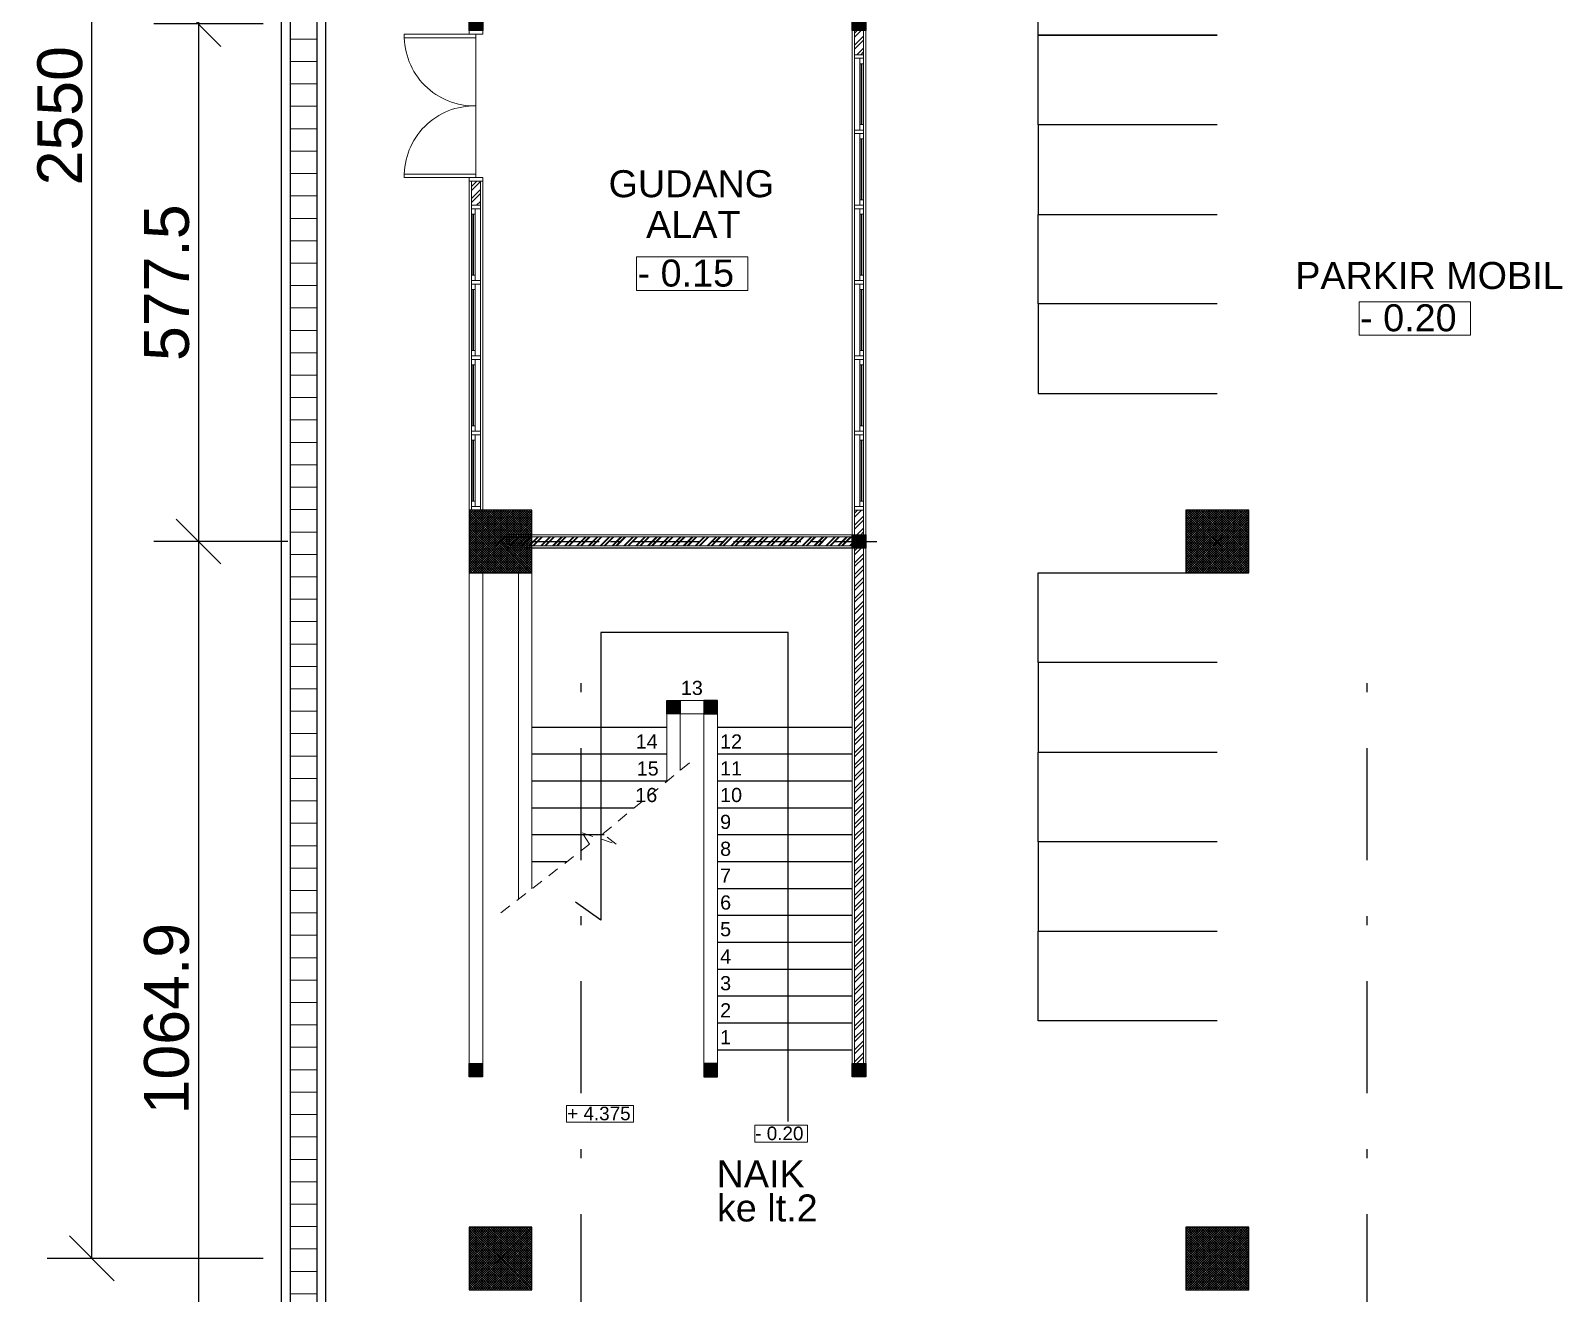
# Model space of a CAD drawing. Header units: inches. Extents: x 249 to 1192, y -18 to 440.
# Drawn here: x 760.11 to 777.2, y 248.78 to 262.87 of the extents above; entities that cross this region are included whole.
import ezdxf

# ---------------------------------------------------------------- set-up
doc = ezdxf.new("R2010")
doc.units = ezdxf.units.IN
doc.header["$MEASUREMENT"] = 0
for name, pattern in [('CENTER2', [1.125, 0.75, -0.125, 0.125, -0.125]), ('DASHDOT', [1, 0.5, -0.25, 0, -0.25]), ('HIDDEN2', [0.1875, 0.125, -0.0625])]:
    doc.linetypes.add(name, pattern=pattern)
for name, color, linetype, lineweight in [('ARSIR BETON', 8, 'Continuous', 0), ('DIMENSI', 85, 'Continuous', 20), ('DINDING', 6, 'Continuous', 0), ('DINDING2', 137, 'Continuous', 20), ('KACA', 141, 'Continuous', 30), ('KUSEN', 16, 'Continuous', 15), ('TEXT (KET. RUANG)', 7, 'Continuous', 5), ('TEXT (KETERANGAN)', 7, 'Continuous', 25)]:
    doc.layers.add(name, color=color, linetype=linetype, lineweight=lineweight)
for name, color, linetype in [('ARSIR DINDING', 64, 'Continuous'), ('AS', 15, 'CENTER2'), ('KENDARAAN', 9, 'Continuous'), ('KOLOM', 5, 'Continuous'), ('SALURAN', 117, 'Continuous')]:
    doc.layers.add(name, color=color, linetype=linetype)
doc.styles.get("Standard").update_dxf_attribs({"font": 'arial.ttf'})
doc.dimstyles.new('UK. GDG PERTEMUAN', dxfattribs={"dimtxt": 0.5, "dimasz": 0.5, "dimexe": 0.5, "dimexo": 0.05, "dimgap": 0.1, "dimtad": 2, "dimdec": 0, "dimlfac": 100, "dimzin": 0, "dimdsep": 46, "dimtxsty": 'Standard', "dimblk": 'OBLIQUE', "dimcen": 0.09, "dimclrd": 8, "dimclre": 256, "dimclrt": 256, "dimadec": 0, "dimazin": 0, "dimtfac": 1, "dimtdec": 0, "dimtofl": 0, "dimtmove": 0, "dimatfit": 3, "dimldrblk": 'OBLIQUE', "dimfxl": 0, "dimtolj": 1, "dimtzin": 0, "dimarcsym": 0})

# ---------------------------------------------------------------- blocks, each defined once
blk = doc.blocks.new('K1')
at = {"layer": 'ARSIR BETON'}
h = blk.add_hatch(dxfattribs=at)
h.set_pattern_fill('ANSI37', color=256, scale=0.15, style=0)
h.set_pattern_definition([(45, (258.37489, 277.120751), (-0.01325825, 0.01325825), []), (135, (258.37489, 277.120751), (-0.01325825, -0.01325825), [])])
h.paths.add_polyline_path([(259.125, 277.171), (259.125, 277.871), (258.425, 277.871), (258.425, 277.171)])
at = {"layer": 'KOLOM'}
blk.add_lwpolyline([(258.425, 277.171), (259.125, 277.171), (259.125, 277.871), (258.425, 277.871)], close=True, dxfattribs=at)
for points in [[(258.725, 277.571), (258.825, 277.471)], [(258.725, 277.471), (258.825, 277.571)]]:
    blk.add_lwpolyline(points, dxfattribs=at)
blk = doc.blocks.new('K2')
at = {"layer": 'ARSIR BETON'}
h = blk.add_hatch(dxfattribs=at)
h.set_pattern_fill('ANSI37', color=256, scale=0.1, style=0)
h.set_pattern_definition([(45, (-38.743626, 268.082874), (-0.0088388, 0.0088388), []), (135, (-38.743626, 268.082874), (-0.0088388, -0.0088388), [])])
h.paths.add_polyline_path([(-38.594, 268.233), (-38.744, 268.233), (-38.744, 268.083), (-38.594, 268.083)])
at = {"layer": 'KOLOM'}
blk.add_lwpolyline([(-38.744, 268.083), (-38.594, 268.083), (-38.594, 268.233), (-38.744, 268.233)], close=True, dxfattribs=at)
blk = doc.blocks.new('P1')
for points in [[(-56.664, 234.186), (-56.664, 234.986), (-56.624, 234.986), (-56.624, 234.186), (-56.664, 234.186)], [(-55.064, 234.186), (-55.064, 234.986), (-55.104, 234.986), (-55.104, 234.186), (-55.064, 234.186)], [(-56.664, 234.186), (-55.864, 234.186)], [(-55.064, 234.186), (-55.864, 234.186)]]:
    blk.add_lwpolyline(points)
for points in [[(-56.704, 234.111), (-56.664, 234.111), (-56.664, 234.261), (-56.704, 234.261)], [(-55.024, 234.111), (-55.064, 234.111), (-55.064, 234.261), (-55.024, 234.261)]]:
    blk.add_lwpolyline(points, close=True)
for centre, start, end in [((-56.644, 234.206), 358.5312, 91.4688), ((-55.084, 234.206), 88.5312, 181.4688)]:
    blk.add_arc(centre, 0.78, start, end)
blk = doc.blocks.new('+4375')
at = {"layer": 'TEXT (KET. RUANG)', "color": 1}
blk.add_lwpolyline([(875.846, 246.832), (877.335, 246.832), (877.335, 246.459), (875.846, 246.459)], close=True, dxfattribs=at)
at = {"layer": 'TEXT (KET. RUANG)'}
blk.add_text('+ 4.375', height=0.3015, dxfattribs=at).set_placement((875.858, 246.502))
blk = doc.blocks.new('TANGGA LT1')
at = {"layer": 'ARSIR DINDING'}
h = blk.add_hatch(dxfattribs=at)
h.set_pattern_fill('ANSI32', color=256, scale=0.25, style=0)
h.set_pattern_definition([(45, (512.0954, 154.5595), (-0.0662913, 0.0662913), []), (45, (512.1396, 154.5595), (-0.0662913, 0.0662913), [])])
h.paths.add_polyline_path([(516.096, 161.134), (516.096, 161.034), (512.521, 161.034), (512.521, 161.134)])
h = blk.add_hatch(dxfattribs=at)
h.set_pattern_fill('ANSI32', color=256, scale=0.25, style=0)
h.set_pattern_definition([(45, (516.120875, 155.55878), (-0.0662913, 0.0662913), []), (45, (516.16507, 155.55878), (-0.0662913, 0.0662913), [])])
h.paths.add_polyline_path([(516.121, 155.259), (516.221, 155.259), (516.221, 161.159), (516.121, 161.159)])
for points in [[(515.379, 154.611), (515.379, 160.069), (513.289, 160.069), (513.289, 157.489)], [(514.025, 159.009), (512.521, 159.009)], [(516.096, 159.009), (514.591, 159.009)], [(514.025, 158.709), (512.521, 158.709)], [(516.096, 158.709), (514.591, 158.709)], [(514.025, 158.409), (512.521, 158.409)], [(516.096, 158.409), (514.591, 158.409)], [(513.662, 158.109), (512.521, 158.109)], [(516.096, 158.109), (514.591, 158.109)], [(513.327, 157.809), (512.521, 157.809)], [(516.096, 157.809), (514.591, 157.809)], [(512.908, 157.509), (512.521, 157.509)], [(513.289, 157.489), (513.289, 156.859), (513.007, 157.059)], [(516.096, 157.509), (514.591, 157.509)], [(516.096, 157.209), (514.591, 157.209)], [(516.096, 156.909), (514.591, 156.909)], [(516.096, 156.609), (514.591, 156.609)], [(516.096, 156.309), (514.591, 156.309)], [(516.096, 156.009), (514.591, 156.009)], [(516.096, 155.709), (514.591, 155.709)], [(516.096, 155.409), (514.591, 155.409)]]:
    blk.add_lwpolyline(points)
at = {"layer": 'DINDING'}
for points in [[(516.171, 161.009), (512.521, 161.009), (512.521, 161.159), (516.246, 161.159)], [(516.096, 161.159), (516.096, 155.259)], [(516.246, 155.259), (516.246, 161.159)], [(512.521, 157.209), (512.521, 160.734), (512.371, 160.734), (512.371, 157.093)], [(514.025, 158.407), (514.025, 159.159), (514.175, 159.159), (514.175, 158.53)]]:
    blk.add_lwpolyline(points, dxfattribs=at)
for points in [[(511.821, 155.259), (511.971, 155.259), (511.971, 160.734), (511.821, 160.734)], [(514.175, 159.309), (514.441, 159.309), (514.441, 159.159), (514.175, 159.159)], [(514.441, 155.259), (514.591, 155.259), (514.591, 159.159), (514.441, 159.159)]]:
    blk.add_lwpolyline(points, close=True, dxfattribs=at)
at = {"layer": 'DINDING2'}
blk.add_lwpolyline([(516.096, 161.034), (512.521, 161.034), (512.521, 161.134), (516.096, 161.134)], close=True, dxfattribs=at)
blk.add_lwpolyline([(516.221, 161.159), (516.221, 155.259), (516.121, 155.259), (516.121, 161.159)], dxfattribs=at)
at = {"layer": 'DINDING2', "linetype": 'HIDDEN2'}
blk.add_lwpolyline([(512.175, 156.941), (513.163, 157.706), (513.083, 157.833), (513.46, 157.707), (513.311, 157.821), (514.278, 158.614)], dxfattribs=at)
at = {"layer": 'TEXT (KET. RUANG)', "color": 1}
blk.add_lwpolyline([(515.007, 154.569), (515.597, 154.569), (515.597, 154.382), (515.007, 154.382)], close=True, dxfattribs=at)
at = {"xscale": -1, "rotation": 180}
for p in [(554.84, 429.242), (552.769, 427.392), (550.564, 423.342), (554.84, 423.342)]:
    blk.add_blockref('K2', p, dxfattribs=at)
at = {"rotation": 180}
for p in [(475.847, 427.392), (475.847, 423.342)]:
    blk.add_blockref('K2', p, dxfattribs=at)
at = {"layer": 'DIMENSI', "xscale": 0.5, "yscale": 0.5, "zscale": 0.5}
blk.add_blockref('+4375', (74.985, 31.375), dxfattribs=at)
at = {"layer": 'KOLOM'}
blk.add_blockref('K1', (253.396, -116.437), dxfattribs=at)
at = {"layer": 'TEXT (KET. RUANG)'}
for s, height, p in [('13', 0.1578, (514.183, 159.371)), ('14', 0.1578, (513.679, 158.773)), ('12', 0.1578, (514.621, 158.773)), ('15', 0.1578, (513.69, 158.472)), ('11', 0.1578, (514.621, 158.473)), ('16', 0.1578, (513.674, 158.176)), ('10', 0.1578, (514.621, 158.176)), ('9', 0.158, (514.621, 157.876)), ('8', 0.158, (514.621, 157.576)), ('7', 0.158, (514.621, 157.276)), ('6', 0.158, (514.621, 156.976)), ('5', 0.158, (514.621, 156.679)), ('4', 0.158, (514.621, 156.374)), ('3', 0.158, (514.621, 156.076)), ('2', 0.158, (514.621, 155.773)), ('1', 0.158, (514.621, 155.473)), ('- 0.20', 0.1507, (515.013, 154.404))]:
    blk.add_text(s, height=height, dxfattribs=at).set_placement(p)
blk = doc.blocks.new('LT1')
at = {"layer": 'ARSIR DINDING'}
h = blk.add_hatch(dxfattribs=at)
h.set_pattern_fill('ANSI32', color=256, scale=0.25, style=0)
h.set_pattern_definition([(45, (691.05833, 127.58811), (-0.06629, 0.06629), []), (45, (691.10253, 127.58811), (-0.06629, 0.06629), [])])
h.paths.add_polyline_path([(691.158, 127.857), (691.058, 127.857), (691.058, 127.588), (691.158, 127.588)])
h = blk.add_hatch(dxfattribs=at)
h.set_pattern_fill('ANSI32', color=256, scale=0.25, style=0)
h.set_pattern_definition([(45, (37.80566, -128.27116), (-0.066291261, 0.066291261), []), (45, (37.84985, -128.27116), (-0.066291261, 0.066291261), [])])
h.paths.add_polyline_path([(686.833, 125.908), (686.883, 125.908), (686.883, 126.177), (686.833, 126.177)])
h.paths.add_polyline_path([(686.783, 125.908), (686.833, 125.908), (686.833, 126.177), (686.783, 126.177)])
h = blk.add_hatch(dxfattribs=at)
h.set_pattern_fill('ANSI32', color=256, scale=0.25, style=0)
h.set_pattern_definition([(45, (691.05833, 122.23194), (-0.06629, 0.06629), []), (45, (691.10253, 122.23194), (-0.06629, 0.06629), [])])
h.paths.add_polyline_path([(691.158, 122.507), (691.058, 122.507), (691.058, 122.232), (691.108, 122.232), (691.158, 122.232)])
h = blk.add_hatch(dxfattribs=at)
h.set_pattern_fill('ANSI32', color=256, scale=0.25, style=0)
h.set_pattern_definition([(45, (687.03285, 115.63266), (-0.0662913, 0.0662913), []), (45, (687.07705, 115.63266), (-0.0662913, 0.0662913), [])])
h.paths.add_polyline_path([(687.208, 122.107), (691.108, 122.107), (691.108, 122.207), (687.208, 122.207)])
at = {"layer": 'DINDING2'}
h = blk.add_hatch(dxfattribs=at)
h.set_pattern_fill('_USER', color=23, scale=0.25, angle=90, style=0, pattern_type=0)
h.set_pattern_definition([(4e-15, (684.7591, 128.02574), (2e-17, -0.25), [])])
h.paths.add_polyline_path([(684.758, 142.656), (685.059, 142.756), (685.059, 111.407), (684.759, 111.407)])
blk.add_lwpolyline([(691.108, 122.082), (687.383, 122.082)])
at = {"layer": 'AS'}
blk.add_lwpolyline([(687.458, 122.157), (691.308, 122.157)], dxfattribs=at)
at = {"layer": 'DINDING'}
for points in [[(691.033, 122.232), (691.183, 122.232), (691.183, 127.857), (691.033, 127.857)], [(686.758, 126.177), (686.908, 126.177), (686.908, 122.507), (686.758, 122.507)]]:
    blk.add_lwpolyline(points, close=True, dxfattribs=at)
blk.add_lwpolyline([(691.108, 122.082), (687.183, 122.082), (687.183, 122.232), (691.108, 122.232)], dxfattribs=at)
at = {"layer": 'DINDING2'}
for points in [[(691.058, 127.857), (691.158, 127.857), (691.158, 122.232), (691.058, 122.232)], [(686.783, 126.177), (686.883, 126.177), (686.883, 122.507), (686.783, 122.507)]]:
    blk.add_lwpolyline(points, close=True, dxfattribs=at)
blk.add_lwpolyline([(691.108, 122.107), (687.208, 122.107), (687.208, 122.207), (691.108, 122.207)], dxfattribs=at)
at = {"layer": 'KACA'}
for points in [[(691.138, 127.488), (691.138, 126.808)], [(691.138, 126.648), (691.138, 125.968)], [(686.803, 125.808), (686.803, 125.128)], [(691.138, 125.808), (691.138, 125.128)], [(686.803, 124.968), (686.803, 124.287)], [(691.138, 124.968), (691.138, 124.287)], [(686.803, 124.127), (686.803, 123.447)], [(691.138, 124.127), (691.138, 123.447)], [(686.803, 123.287), (686.803, 122.607)], [(691.138, 123.287), (691.138, 122.607)]]:
    blk.add_lwpolyline(points, dxfattribs=at)
at = {"layer": 'KENDARAAN'}
for points in [[(695.108, 127.807), (693.108, 127.807), (693.108, 128.807), (695.108, 128.807)], [(695.108, 126.807), (693.108, 126.807), (693.108, 127.807), (695.108, 127.807)], [(695.108, 126.807), (693.108, 126.807), (693.108, 125.807), (695.108, 125.807)], [(695.108, 124.807), (693.108, 124.807), (693.108, 125.807), (695.108, 125.807)], [(695.108, 124.807), (693.108, 124.807), (693.108, 123.807), (695.108, 123.807)], [(695.108, 120.807), (693.108, 120.807), (693.108, 121.807), (695.108, 121.807)], [(695.108, 120.807), (693.108, 120.807), (693.108, 119.807), (695.108, 119.807)], [(695.108, 118.807), (693.108, 118.807), (693.108, 119.807), (695.108, 119.807)], [(695.108, 118.807), (693.108, 118.807), (693.108, 117.807), (695.108, 117.807)], [(695.108, 116.807), (693.108, 116.807), (693.108, 117.807), (695.108, 117.807)]]:
    blk.add_lwpolyline(points, dxfattribs=at)
at = {"layer": 'KUSEN'}
for points in [[(691.158, 127.548), (691.058, 127.548), (691.058, 127.588), (691.158, 127.588)], [(691.058, 126.708), (691.158, 126.708), (691.158, 127.588), (691.058, 127.588)], [(691.118, 126.748), (691.158, 126.748), (691.158, 127.548), (691.118, 127.548)], [(691.158, 126.708), (691.058, 126.708), (691.058, 126.748), (691.158, 126.748)], [(691.058, 125.868), (691.158, 125.868), (691.158, 126.748), (691.058, 126.748)], [(691.158, 126.748), (691.058, 126.748), (691.058, 126.708), (691.158, 126.708)], [(691.118, 125.908), (691.158, 125.908), (691.158, 126.708), (691.118, 126.708)], [(686.783, 125.868), (686.883, 125.868), (686.883, 125.908), (686.783, 125.908)], [(686.883, 125.028), (686.783, 125.028), (686.783, 125.908), (686.883, 125.908)], [(686.783, 125.908), (686.883, 125.908), (686.883, 122.507), (686.783, 122.507)], [(686.823, 125.068), (686.783, 125.068), (686.783, 125.868), (686.823, 125.868)], [(691.158, 125.868), (691.058, 125.868), (691.058, 125.908), (691.158, 125.908)], [(691.058, 125.028), (691.158, 125.028), (691.158, 125.908), (691.058, 125.908)], [(691.158, 125.908), (691.058, 125.908), (691.058, 122.507), (691.158, 122.507)], [(691.158, 125.868), (691.058, 125.868), (691.058, 125.908), (691.158, 125.908)], [(691.158, 125.908), (691.058, 125.908), (691.058, 125.868), (691.158, 125.868)], [(691.118, 125.068), (691.158, 125.068), (691.158, 125.868), (691.118, 125.868)], [(686.783, 125.028), (686.883, 125.028), (686.883, 125.068), (686.783, 125.068)], [(686.883, 124.187), (686.783, 124.187), (686.783, 125.068), (686.883, 125.068)], [(686.783, 125.068), (686.883, 125.068), (686.883, 125.028), (686.783, 125.028)], [(686.823, 124.227), (686.783, 124.227), (686.783, 125.028), (686.823, 125.028)], [(691.158, 125.028), (691.058, 125.028), (691.058, 125.068), (691.158, 125.068)], [(691.058, 124.187), (691.158, 124.187), (691.158, 125.068), (691.058, 125.068)], [(691.158, 125.068), (691.058, 125.068), (691.058, 125.028), (691.158, 125.028)], [(691.118, 124.227), (691.158, 124.227), (691.158, 125.028), (691.118, 125.028)], [(686.783, 124.187), (686.883, 124.187), (686.883, 124.227), (686.783, 124.227)], [(686.883, 123.347), (686.783, 123.347), (686.783, 124.227), (686.883, 124.227)], [(686.783, 124.227), (686.883, 124.227), (686.883, 124.187), (686.783, 124.187)], [(686.823, 123.387), (686.783, 123.387), (686.783, 124.187), (686.823, 124.187)], [(691.158, 124.187), (691.058, 124.187), (691.058, 124.227), (691.158, 124.227)], [(691.058, 123.347), (691.158, 123.347), (691.158, 124.227), (691.058, 124.227)], [(691.158, 124.227), (691.058, 124.227), (691.058, 124.187), (691.158, 124.187)], [(691.118, 123.387), (691.158, 123.387), (691.158, 124.187), (691.118, 124.187)], [(686.783, 123.347), (686.883, 123.347), (686.883, 123.387), (686.783, 123.387)], [(686.883, 122.507), (686.783, 122.507), (686.783, 123.387), (686.883, 123.387)], [(686.783, 123.387), (686.883, 123.387), (686.883, 123.347), (686.783, 123.347)], [(686.823, 122.547), (686.783, 122.547), (686.783, 123.347), (686.823, 123.347)], [(691.158, 123.347), (691.058, 123.347), (691.058, 123.387), (691.158, 123.387)], [(691.058, 122.507), (691.158, 122.507), (691.158, 123.387), (691.058, 123.387)], [(691.158, 123.387), (691.058, 123.387), (691.058, 123.347), (691.158, 123.347)], [(691.118, 122.547), (691.158, 122.547), (691.158, 123.347), (691.118, 123.347)], [(686.783, 122.547), (686.883, 122.547), (686.883, 122.507), (686.783, 122.507)], [(691.158, 122.547), (691.058, 122.547), (691.058, 122.507), (691.158, 122.507)]]:
    blk.add_lwpolyline(points, close=True, dxfattribs=at)
for points in [[(691.118, 127.548), (691.118, 127.488), (691.158, 127.488), (691.158, 127.548), (691.118, 127.548)], [(691.118, 126.748), (691.118, 126.808), (691.158, 126.808), (691.158, 126.748), (691.118, 126.748)], [(691.118, 126.708), (691.118, 126.648), (691.158, 126.648), (691.158, 126.708), (691.118, 126.708)], [(686.823, 125.868), (686.823, 125.808), (686.783, 125.808), (686.783, 125.868), (686.823, 125.868)], [(691.118, 125.908), (691.118, 125.968), (691.158, 125.968), (691.158, 125.908), (691.118, 125.908)], [(691.118, 125.868), (691.118, 125.808), (691.158, 125.808), (691.158, 125.868), (691.118, 125.868)], [(691.118, 125.868), (691.118, 125.808), (691.158, 125.808), (691.158, 125.868), (691.118, 125.868)], [(686.823, 125.068), (686.823, 125.128), (686.783, 125.128), (686.783, 125.068), (686.823, 125.068)], [(686.823, 125.028), (686.823, 124.968), (686.783, 124.968), (686.783, 125.028), (686.823, 125.028)], [(691.118, 125.068), (691.118, 125.128), (691.158, 125.128), (691.158, 125.068), (691.118, 125.068)], [(691.118, 125.028), (691.118, 124.968), (691.158, 124.968), (691.158, 125.028), (691.118, 125.028)], [(686.823, 124.227), (686.823, 124.287), (686.783, 124.287), (686.783, 124.227), (686.823, 124.227)], [(686.823, 124.187), (686.823, 124.127), (686.783, 124.127), (686.783, 124.187), (686.823, 124.187)], [(691.118, 124.227), (691.118, 124.287), (691.158, 124.287), (691.158, 124.227), (691.118, 124.227)], [(691.118, 124.187), (691.118, 124.127), (691.158, 124.127), (691.158, 124.187), (691.118, 124.187)], [(686.823, 123.387), (686.823, 123.447), (686.783, 123.447), (686.783, 123.387), (686.823, 123.387)], [(691.118, 123.387), (691.118, 123.447), (691.158, 123.447), (691.158, 123.387), (691.118, 123.387)], [(686.823, 123.347), (686.823, 123.287), (686.783, 123.287), (686.783, 123.347), (686.823, 123.347)], [(691.118, 123.347), (691.118, 123.287), (691.158, 123.287), (691.158, 123.347), (691.118, 123.347)], [(686.823, 122.547), (686.823, 122.607), (686.783, 122.607), (686.783, 122.547), (686.823, 122.547)], [(691.118, 122.547), (691.118, 122.607), (691.158, 122.607), (691.158, 122.547), (691.118, 122.547)]]:
    blk.add_lwpolyline(points, dxfattribs=at)
at = {"layer": 'SALURAN'}
for points in [[(684.659, 142.756), (684.658, 142.756), (684.658, 111.507)], [(685.159, 111.507), (685.159, 142.756), (685.159, 142.756)]]:
    blk.add_lwpolyline(points, dxfattribs=at)
blk.add_lwpolyline([(685.059, 142.656), (684.758, 142.656), (684.758, 111.407), (685.059, 111.407)], close=True, dxfattribs=at)
at = {"layer": 'TEXT (KET. RUANG)', "color": 1}
for points in [[(688.625, 125.331), (689.868, 125.331), (689.868, 124.958), (688.625, 124.958)], [(696.69, 124.832), (697.933, 124.832), (697.933, 124.459), (696.69, 124.459)]]:
    blk.add_lwpolyline(points, close=True, dxfattribs=at)
at = {"xscale": -1, "rotation": 180}
for p in [(725.502, 396.09), (729.777, 396.09)]:
    blk.add_blockref('K2', p, dxfattribs=at)
blk.add_blockref('TANGGA LT1', (174.937, -38.927))
at = {"layer": 'KOLOM'}
for p in [(428.333, -155.364), (436.333, -155.364), (428.333, -163.364), (436.333, -163.364)]:
    blk.add_blockref('K1', p, dxfattribs=at)
at = {"layer": 'KUSEN', "xscale": -1, "rotation": 90.00000000000007}
blk.add_blockref('P1', (921.019, 71.153), dxfattribs=at)
at = {"layer": 'TEXT (KET. RUANG)'}
for s, p in [('GUDANG', (688.313, 125.998)), ('ALAT', (688.732, 125.544)), ('- 0.15', (688.637, 125.001)), ('PARKIR MOBIL', (695.978, 124.974)), ('- 0.20', (696.702, 124.502)), ('NAIK', (689.519, 114.949)), ('ke lt.2', (689.523, 114.569))]:
    blk.add_text(s, height=0.3015, dxfattribs=at).set_placement(p)
blk = doc.blocks.new('_Oblique')
at = {"color": 0, "linetype": 'ByBlock', "lineweight": -2}
blk.add_line((-0.5, -0.5), (0.5, 0.5), dxfattribs=at)
blk = doc.blocks.new('*D238')
at = {"layer": 'DEFPOINTS', "color": 0}
for p in [(762.752, 265.171), (761.981, 262.945), (762.752, 262.945)]:
    blk.add_point(p, dxfattribs=at)
at = {"layer": 'DIMENSI', "lineweight": -2}
for p, q in [((762.702, 265.171), (761.481, 265.171)), ((762.702, 262.945), (761.481, 262.945))]:
    blk.add_line(p, q, dxfattribs=at)
at = {"layer": 'DIMENSI', "color": 8, "lineweight": -2}
blk.add_line((761.981, 265.171), (761.981, 262.945), dxfattribs=at)
at = {"layer": 'DIMENSI', "color": 8, "lineweight": -2, "xscale": 0.5, "yscale": 0.5, "zscale": 0.5}
for p, rotation in [((761.981, 265.171), 90), ((761.981, 262.945), 270)]:
    blk.add_blockref('_Oblique', p, dxfattribs=dict(at, rotation=rotation))
at = {"layer": 'DIMENSI', "insert": (761.626, 264.058), "char_height": 0.5, "attachment_point": 5, "rotation": 90}
blk.add_mtext('\\A1;222.5', dxfattribs=at)
blk = doc.blocks.new('*D239')
at = {"layer": 'DEFPOINTS', "color": 0}
for p in [(762.752, 262.945), (761.981, 257.171), (763.027, 257.171)]:
    blk.add_point(p, dxfattribs=at)
at = {"layer": 'DIMENSI', "lineweight": -2}
for p, q in [((762.702, 262.945), (761.481, 262.945)), ((762.977, 257.171), (761.481, 257.171))]:
    blk.add_line(p, q, dxfattribs=at)
at = {"layer": 'DIMENSI', "color": 8, "lineweight": -2}
blk.add_line((761.981, 262.945), (761.981, 257.171), dxfattribs=at)
at = {"layer": 'DIMENSI', "color": 8, "lineweight": -2, "xscale": 0.5, "yscale": 0.5, "zscale": 0.5}
for p, rotation in [((761.981, 262.945), 90), ((761.981, 257.171), 270)]:
    blk.add_blockref('_Oblique', p, dxfattribs=dict(at, rotation=rotation))
at = {"layer": 'DIMENSI', "insert": (761.627, 260.058), "char_height": 0.5, "attachment_point": 5, "rotation": 90}
blk.add_mtext('\\A1;577.5', dxfattribs=at)
blk = doc.blocks.new('*D240')
at = {"layer": 'DEFPOINTS', "color": 0}
for p in [(763.027, 257.171), (761.981, 246.521), (763.253, 246.521)]:
    blk.add_point(p, dxfattribs=at)
at = {"layer": 'DIMENSI', "lineweight": -2}
for p, q in [((762.977, 257.171), (761.481, 257.171)), ((763.203, 246.521), (761.481, 246.521))]:
    blk.add_line(p, q, dxfattribs=at)
at = {"layer": 'DIMENSI', "color": 8, "lineweight": -2}
blk.add_line((761.981, 257.171), (761.981, 246.521), dxfattribs=at)
at = {"layer": 'DIMENSI', "color": 8, "lineweight": -2, "xscale": 0.5, "yscale": 0.5, "zscale": 0.5}
for p, rotation in [((761.981, 257.171), 90), ((761.981, 246.521), 270)]:
    blk.add_blockref('_Oblique', p, dxfattribs=dict(at, rotation=rotation))
at = {"layer": 'DIMENSI', "insert": (761.626, 251.846), "char_height": 0.5, "attachment_point": 5, "rotation": 90}
blk.add_mtext('\\A1;1064.9', dxfattribs=at)
blk = doc.blocks.new('*D241')
at = {"layer": 'DEFPOINTS', "color": 0}
for p in [(760.79, 274.671), (762.752, 274.671), (762.752, 249.171)]:
    blk.add_point(p, dxfattribs=at)
at = {"layer": 'DIMENSI', "lineweight": -2}
for p, q in [((762.702, 274.671), (760.29, 274.671)), ((762.702, 249.171), (760.29, 249.171))]:
    blk.add_line(p, q, dxfattribs=at)
at = {"layer": 'DIMENSI', "color": 8, "lineweight": -2}
blk.add_line((760.79, 249.171), (760.79, 274.671), dxfattribs=at)
at = {"layer": 'DIMENSI', "color": 8, "lineweight": -2, "xscale": 0.5, "yscale": 0.5, "zscale": 0.5}
for p, rotation in [((760.79, 274.671), 90), ((760.79, 249.171), 270)]:
    blk.add_blockref('_Oblique', p, dxfattribs=dict(at, rotation=rotation))
at = {"layer": 'DIMENSI', "insert": (760.435, 261.921), "char_height": 0.5, "attachment_point": 5, "rotation": 90}
blk.add_mtext('\\A1;2550', dxfattribs=at)

msp = doc.modelspace()

# ---------------------------------------------------------------- linework, layer by layer
at = {"layer": 'TEXT (KETERANGAN)', "linetype": 'DASHDOT', "ltscale": 2.5}
for points in [[(766.2517, 235.4141), (766.2517, 256.147)], [(775.0257, 235.4141), (775.0257, 256.147)]]:
    msp.add_lwpolyline(points, dxfattribs=at)

# ---------------------------------------------------------------- block references
msp.add_blockref('LT1', (78.2446, 135.0136))

# ---------------------------------------------------------------- dimensions: what is measured, and where the dimension line sits
at = {"layer": 'DIMENSI'}
dim = msp.add_linear_dim(base=(760.7901, 274.6706), p1=(762.7522, 249.1706), p2=(762.7522, 274.6706), angle=90, dimstyle='UK. GDG PERTEMUAN', dxfattribs=at)
dim.commit()
dim.dimension.update_dxf_attribs({"geometry": '*D241', "text_midpoint": (760.4349, 261.9206)})
for base, p1, p2, picture, middle in [((761.9808, 262.9453), (762.7522, 265.1706), (762.7523, 262.9453), '*D238', (761.6255, 264.0579)), ((761.9808, 257.1706), (762.7523, 262.9453), (763.027, 257.1706), '*D239', (761.6266, 260.058)), ((761.98083, 246.52107), (763.02699, 257.17056), (763.25324, 246.52107), '*D240', (761.62555, 251.84582))]:
    dim = msp.add_linear_dim(base=base, p1=p1, p2=p2, angle=90, dimstyle='UK. GDG PERTEMUAN', override={"dimdec": 1}, dxfattribs=at)
    dim.commit()
    dim.dimension.update_dxf_attribs({"geometry": picture, "text_midpoint": middle})

doc.saveas('drawing.dxf')
